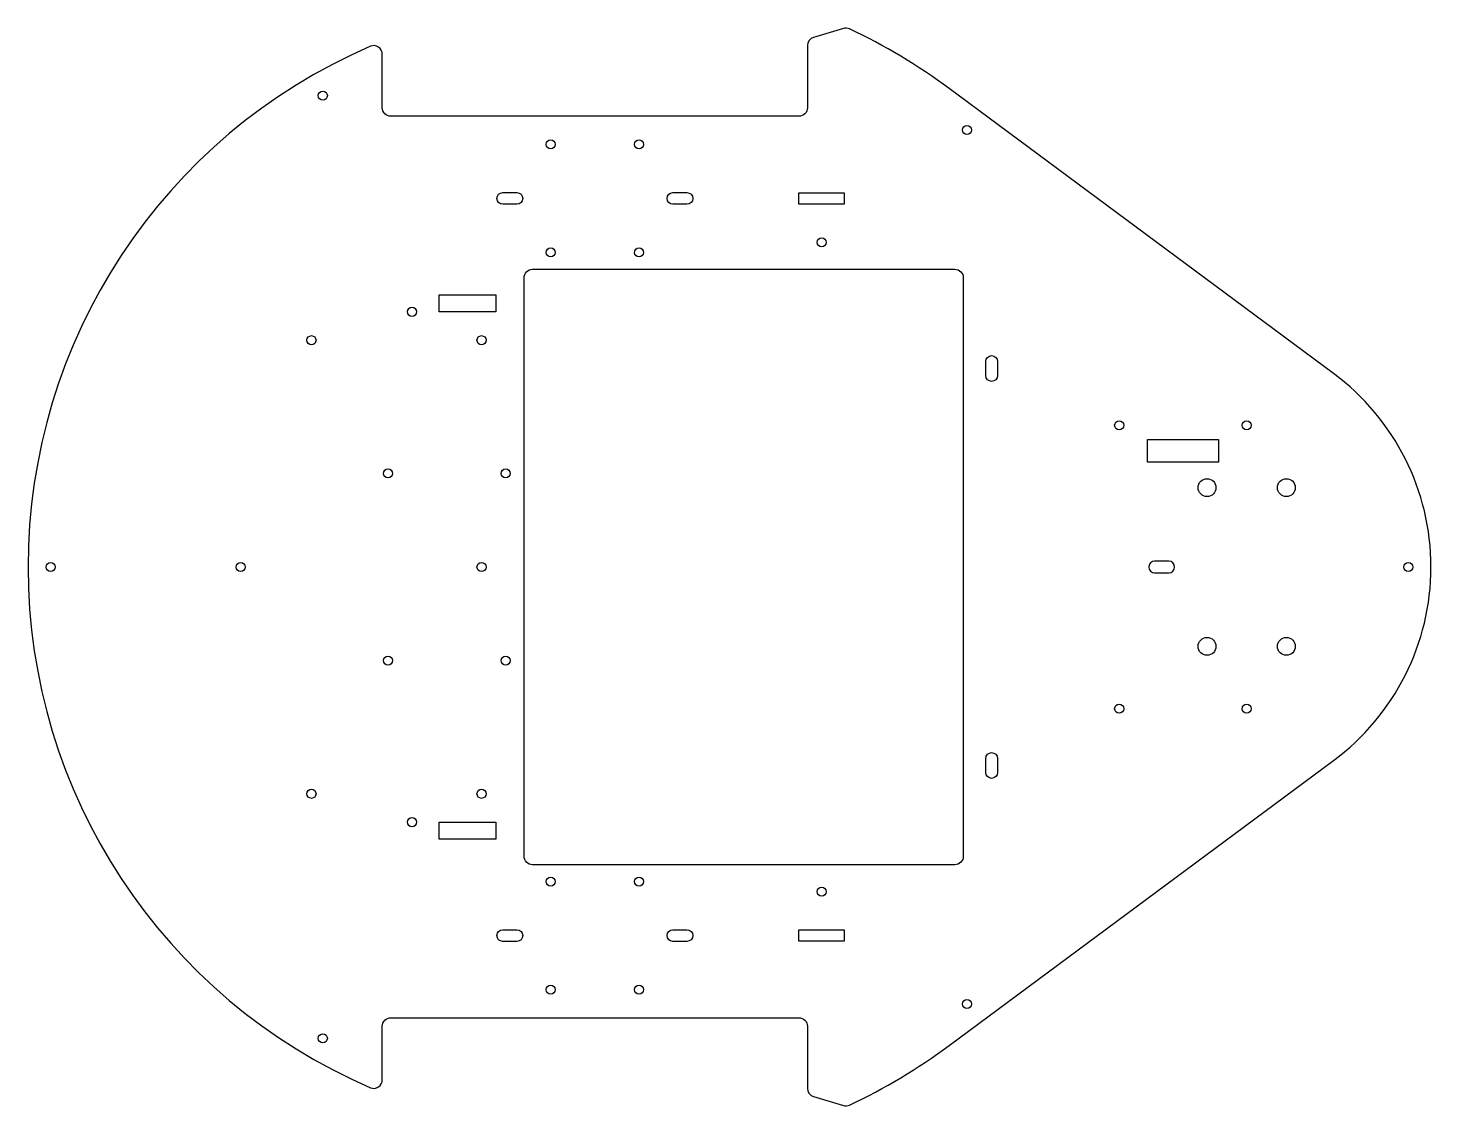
# Model space of a CAD drawing. Header units: millimetres. Extents: x -200 to 295, y -190 to 190.
import ezdxf

# ---------------------------------------------------------------- set-up
doc = ezdxf.new("R2010")
doc.units = ezdxf.units.MM
doc.layers.get('0').update_dxf_attribs({"linetype": 'CONTINUOUS'})

msp = doc.modelspace()

# ---------------------------------------------------------------- linework, layer by layer
for points in [[(89.86, 189.8, 0.185535), (87.71, 189.97), (77.14, 186.79, 0.331156), (75, 183.92), (75, 162, -0.414214), (72, 159), (-72, 159, -0.414214), (-75, 162), (-75, 180.9, 0.539146), (-79.19, 183.66, 0.65782), (-79.19, -183.66, 0.539146), (-75, -180.9), (-75, -162, -0.414214), (-72, -159), (72, -159, -0.414214), (75, -162), (75, -183.92, 0.331156), (77.14, -186.79), (87.71, -189.97, 0.185535), (89.86, -189.8, 0.04889), (125, -168.75), (260.6, -68.3, 0.503718), (260.6, 68.3), (125, 168.75, 0.04889)], [(-32.5, 132.05), (-27.5, 132.05, -1), (-27.5, 127.95), (-32.5, 127.95, -1)], [(32.5, 127.95), (27.5, 127.95, -1), (27.5, 132.05), (32.5, 132.05, -1)], [(-25, -102), (-25, 102, -0.414214), (-22, 105), (127, 105, -0.414214), (130, 102), (130, -102, -0.414214), (127, -105), (-22, -105, -0.414214)], [(137.95, 67.5), (137.95, 72.5, -1), (142.05, 72.5), (142.05, 67.5, -1)], [(202.5, -2.05, 1), (202.5, 2.05), (197.5, 2.05, 1), (197.5, -2.05)], [(137.95, -72.5), (137.95, -67.5, -1), (142.05, -67.5), (142.05, -72.5, -1)], [(-32.5, -127.95), (-27.5, -127.95, -1), (-27.5, -132.05), (-32.5, -132.05, -1)], [(32.5, -132.05), (27.5, -132.05, -1), (27.5, -127.95), (32.5, -127.95, -1)]]:
    msp.add_lwpolyline(points, format="xyb", close=True)
for points in [[(72, 132), (88, 132), (88, 128), (72, 128)], [(-35, 96), (-35, 90), (-55, 90), (-55, 96)], [(220, 45), (220, 37), (195, 37), (195, 45)], [(-35, -96), (-55, -96), (-55, -90), (-35, -90)], [(72, -128), (88, -128), (88, -132), (72, -132)]]:
    msp.add_lwpolyline(points, close=True)
for centre, radius in [((-96, 166.28), 1.6), ((131.28, 154.14), 1.6), ((-15.6, 149.05), 1.6), ((15.6, 149.05), 1.6), ((80, 114.5), 1.6), ((-15.6, 110.95), 1.6), ((15.6, 110.95), 1.6), ((-64.5, 90), 1.6), ((-100, 80), 1.6), ((-40, 80), 1.6), ((185, 50), 1.6), ((230, 50), 1.6), ((-73, 33), 1.6), ((-31.5, 33), 1.6), ((216, 28), 3.15), ((244, 28), 3.15), ((-192, 0), 1.6), ((-125, 0), 1.6), ((-40, 0), 1.6), ((287, 0), 1.6), ((216, -28), 3.15), ((244, -28), 3.15), ((-73, -33), 1.6), ((-31.5, -33), 1.6), ((185, -50), 1.6), ((230, -50), 1.6), ((-100, -80), 1.6), ((-40, -80), 1.6), ((-64.5, -90), 1.6), ((-15.6, -110.95), 1.6), ((15.6, -110.95), 1.6), ((80, -114.5), 1.6), ((-15.6, -149.05), 1.6), ((15.6, -149.05), 1.6), ((131.28, -154.14), 1.6), ((-96, -166.28), 1.6)]:
    msp.add_circle(centre, radius)

doc.saveas('drawing.dxf')
